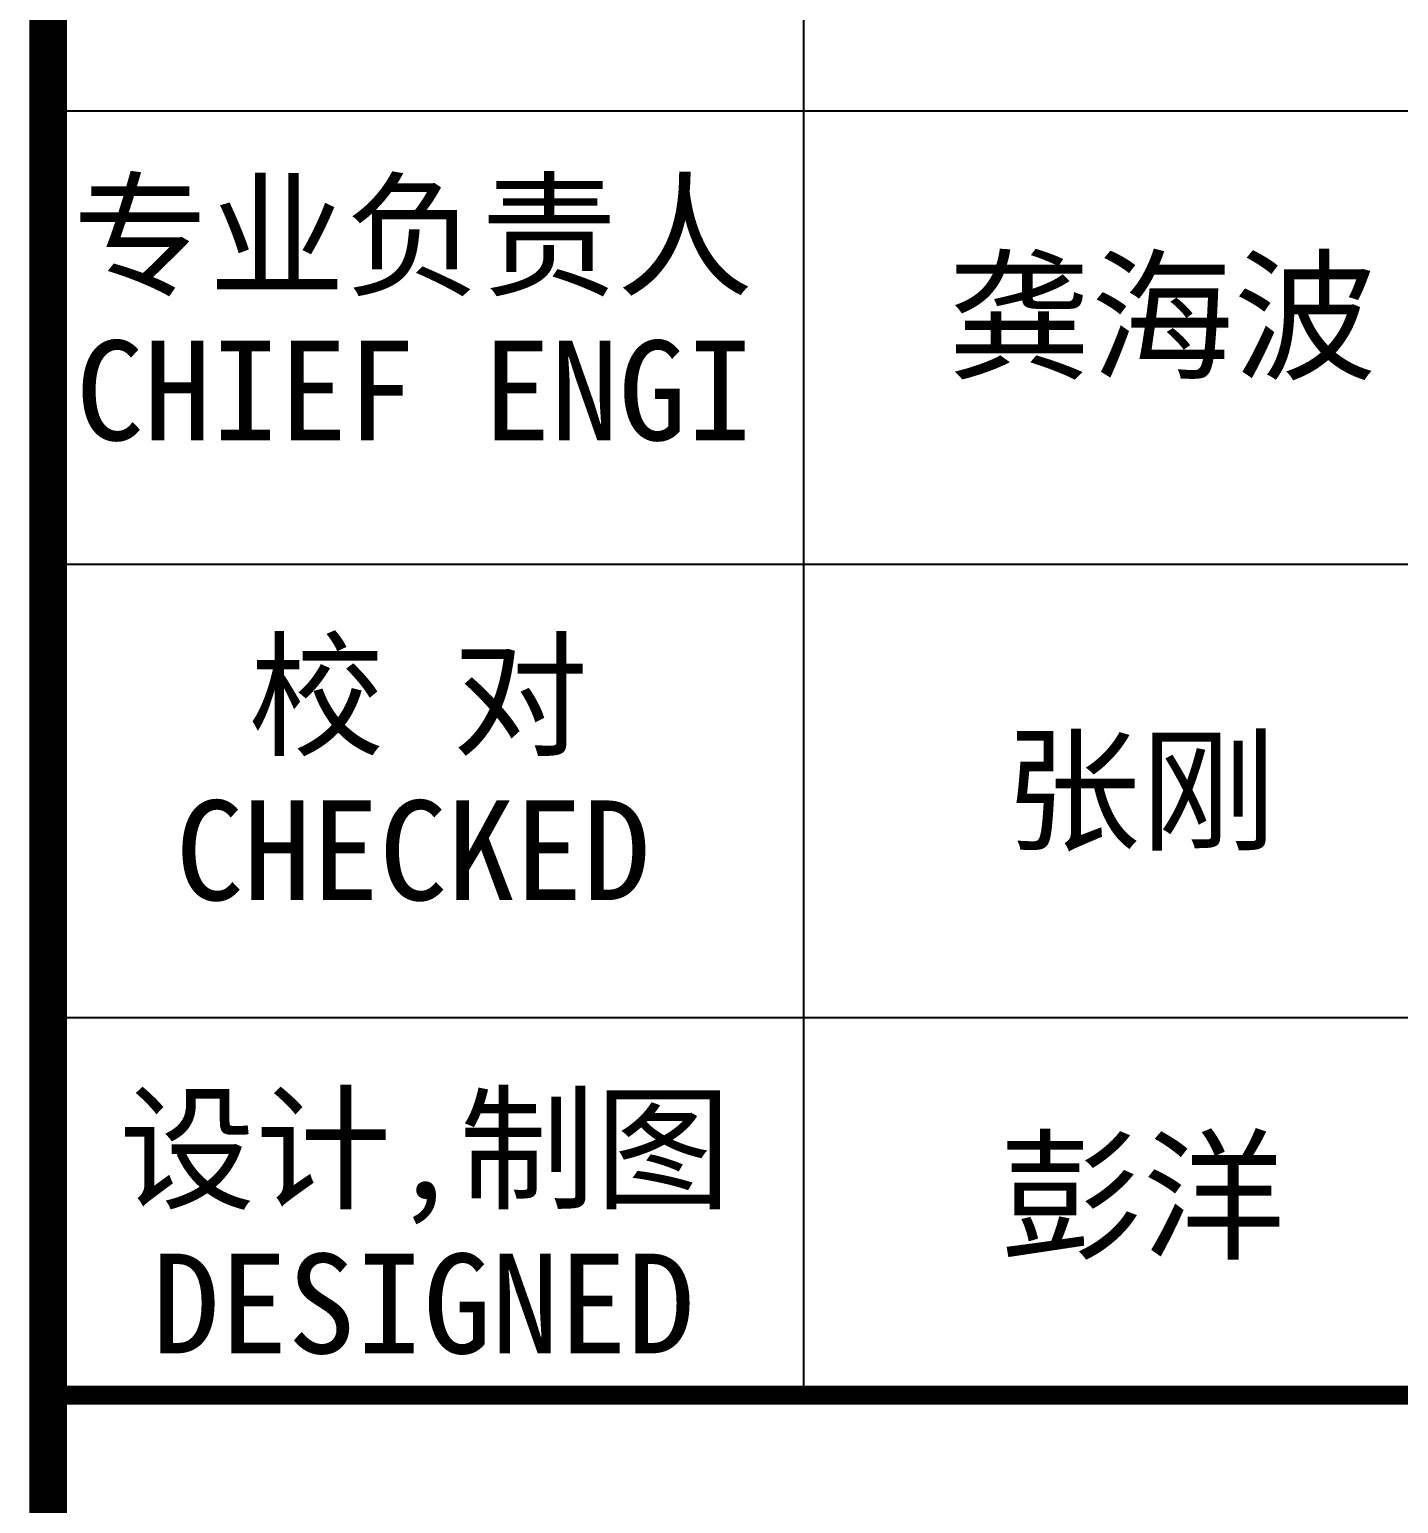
# Model space of a CAD drawing. Extents: x 69728788 to 150676229, y 15322671 to 43663798.
# Drawn here: x 75261667 to 75268885, y 20609683 to 20617457 of the extents above; entities that cross this region are included whole.
import ezdxf

# ---------------------------------------------------------------- set-up
doc = ezdxf.new("R2010")
doc.units = 0
doc.header["$LTSCALE"] = 1000
doc.header["$MEASUREMENT"] = 0
doc.layers.add('图框', color=253, linetype='CONTINUOUS')
doc.styles.add('STYLE-黑体', font='simhei.ttf')

msp = doc.modelspace()

# ---------------------------------------------------------------- linework, layer by layer
at = {"layer": '图框', "color": 0}
for p, q in [((75261765.8, 20617027.1), (75273784.3, 20617027.1)), ((75261765.8, 20614636.7), (75273784.3, 20614636.7)), ((75261765.8, 20612246.3), (75273784.3, 20612246.3))]:
    msp.add_line(p, q, dxfattribs=at)
at = {"layer": '图框', "color": 4, "const_width": 197.2}
msp.add_lwpolyline([(75273784.3, 20526502.8), (75261765.8, 20526502.8), (75261765.8, 20641302.8), (75273784.3, 20641302.8)], dxfattribs=at)
at = {"layer": '图框', "color": 0, "const_width": 100}
msp.add_lwpolyline([(75261765.8, 20623799.9), (75273784.3, 20623799.9), (75273784.3, 20603481.5), (75261765.8, 20603481.5)], close=True, dxfattribs=at)
at = {"layer": '图框', "color": 0}
msp.add_lwpolyline([(75265749.8, 20610254.3), (75265749.8, 20621807.9)], dxfattribs=at)
at = {"layer": '图框', "color": 0, "const_width": 100}
msp.add_lwpolyline([(75261765.8, 20610254.3), (75273784.3, 20610254.3)], dxfattribs=at)

# ---------------------------------------------------------------- texts
at = {"layer": '图框', "color": 0, "style": 'STYLE-黑体'}
for s, p in [('专业负责人', (75261895.8, 20616107.3)), ('CHIEF ENGI', (75261911.3, 20615290.5)), ('校 对', (75262821.1, 20613681.9)), ('CHECKED  ', (75262437.4, 20612865.2)), ('设计,制图', (75262140.6, 20611291.5)), ('DESIGNED ', (75262312.6, 20610474.8))]:
    msp.add_text(s, height=525.89, dxfattribs=at).set_placement(p)
at = {"layer": '图框', "color": 4, "style": 'STYLE-黑体'}
for s, height, p in [('龚海波', 552.18, (75266509.3, 20615668.3)), ('张刚', 525.89, (75266807.7, 20613181.4)), ('彭洋', 552.18, (75266780.7, 20611028.5))]:
    msp.add_text(s, height=height, dxfattribs=at).set_placement(p)

doc.saveas('drawing.dxf')
